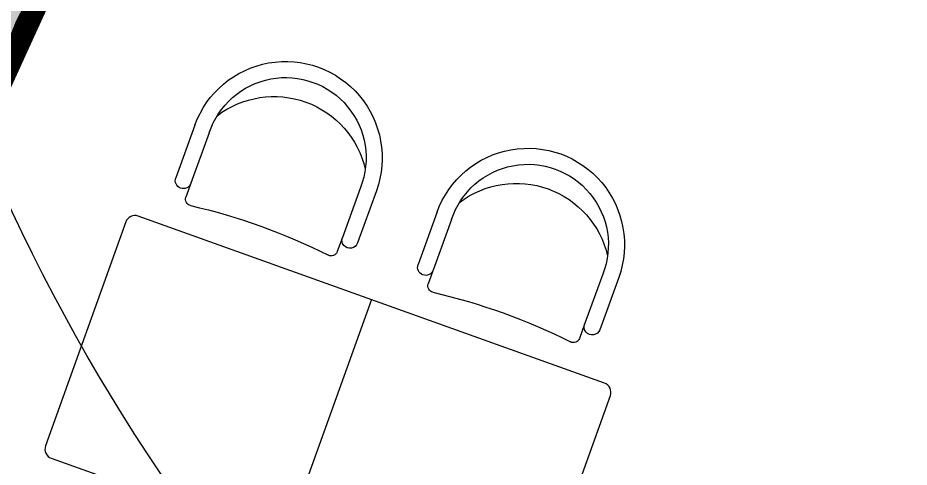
# Model space of a CAD drawing. Header units: millimetres. Extents: x -1030105 to 906887, y -616134 to 1220667.
# Drawn here: x -99860 to -97089, y 528141 to 529539 of the extents above; entities that cross this region are included whole.
import ezdxf

# ---------------------------------------------------------------- set-up
doc = ezdxf.new("R2010")
doc.units = ezdxf.units.MM
doc.header["$MEASUREMENT"] = 0
doc.linetypes.add('DASH', pattern=[0.35, 0.25, -0.1])
doc.linetypes.add('DASHED', pattern=[0.75, 0.5, -0.25])
doc.layers.add('A-Furniture', color=143, linetype='Continuous')

# ---------------------------------------------------------------- blocks, each defined once
blk = doc.blocks.new('CHẢI 2')
for p, q in [((377594.3467119084, -107800.3160565147), (377609.6990662781, -107750.6482920074)), ((377497.4982783808, -107946.2526185756), (377548.3668794337, -107779.6868767074)), ((377547.4665517815, -107953.8405953927), (377596.1753487242, -107794.3275824317)), ((378073.8289586591, -107942.1294880552), (378087.6404829195, -107897.4465998199)), ((378025.5512446858, -108100.247652636), (378073.835040912, -107942.1095972216)), ((378071.1999098666, -108121.9410872665), (378121.6435451299, -107956.7501888905))]:
    blk.add_line(p, q)
for centre, radius, start, end in [((377628.8070648382, -107756.5545929674), 20, 66.0148901254023, 162.8235700145798), ((378404.7880844283, -106012.4529850306), 1888.936081059818, 246.0148901254023, 259.8545184915585), ((377572.2711140789, -107787.0072295695), 25, 342.9734917080572, 162.9734917080572), ((378068.5324843595, -107891.5402988599), 20, 342.8235700145798, 79.85451849155857), ((378097.7392755572, -107949.4299500838), 25, 342.9732183262121, 162.9734917080572), ((377784.3490941222, -108034.0968529251), 299.999999995809, 162.9734917080572, 342.9734917080572), ((377784.3800425566, -108033.995792409), 250.1056931059935, 161.3077239489011, 344.6392594668693), ((377815.559877325, -107932.1796504127), 291.1434903122881, 195.7321343654346, 310.214849048374)]:
    blk.add_arc(centre, radius, start, end)
blk = doc.blocks.new('FUR')
at = {"layer": 'A-Furniture', "ltscale": 100}
blk.add_line((-54064.53389342119, 5365.530828965129), (-54334.36710722103, 4612.410628246609), dxfattribs=at)
at = {"layer": 'A-Furniture', "color": 8, "linetype": 'DASH', "lineweight": 9, "ltscale": 1000, "const_width": 50}
blk.add_lwpolyline([(-33574.116996225, 38198.03701352875), (-3.274180926382542e-10, 38211.88251353393), (0, 0), (-7049.126603505938, -1.164153218269348e-10, -0.3011393681377011), (-23981.73349209089, -18888.11748647457), (-49064.43265007329, -18888.11748647457, -0.06124952190979967), (-52473.9447657284, -15923.13210822688), (-52473.9447657284, -15923.13210822688, -0.127607782766149), (-56769.0085550223, -7888.247632739716), (-57047.06649999994, -6235.426486474578, -0.1924218543560013), (-53256.03130311794, 9916.925028712954), (-55726.52506250713, 11649.12232822133, -0.09220963238652186), (-52805.8425345454, 17542.93784715806, -0.09579334497253111), (-54512.04080293298, 23938.01559452759, -0.1077169431674273), (-53957.97341630229, 28268.68321032356, -0.2285839789093287), (-47025.84992466056, 33492.16687116434, 0.2045490622853214), (-42688.61020563537, 36230.61212708103, 0.1311708844373413), (-42047.51066320275, 38025.4441493589, -0.3035398224954187), (-39524.66233420366, 41042.55836063065, -0.3273425619805889)], format="xyb", close=True, dxfattribs=at)
at = {"layer": 'A-Furniture'}
blk.add_lwpolyline([(-53571.12816098487, 4370.819421973894), (-53321.53243821993, 5067.455607638578, 0.414213562373095), (-53339.65570022953, 5105.816360683064), (-54789.41208661285, 5625.245297247311, 0.414213562373095), (-54827.77283965723, 5607.122035237961), (-55077.36856242192, 4910.485849573161, 0.414213562373095), (-55059.2453004126, 4872.125096528791), (-53609.48891402896, 4352.696159964195, 0.414213562373095)], format="xyb", close=True, dxfattribs=at)
at = {"layer": 'A-Furniture', "color": 8, "linetype": 'DASH', "ltscale": 50}
blk.add_open_spline([(-56447.03599999993, -6097.049467972713), (-55194.80878073322, -4879.432741814177), (-50278.88373038909, -2284.573604768259), (-42421.47772418463, -5454.796933513135), (-32732.45049999998, -11254.02927138517), (-23301.95049999998, -9202.029271385167), (-18023.95049999998, -504.5292713851668), (-16595.45049999998, 8921.470728614833), (-19600.32320915881, 15918.27845925349), (-21321.18391267408, 18705.60147339047), (-21789.72381129679, 19344.96383619693)], degree=3, knots=[32574.7262056019, 32574.7262056019, 32574.7262056019, 32574.7262056019, 37697.74124470179, 48060.13185932349, 55585.25195803288, 69452.98974218499, 76151.42226405158, 84447.8370469563, 94470.7732435007, 98031.73488863441, 98031.73488863441, 98031.73488863441, 98031.73488863441], dxfattribs=at)
at = {"layer": 'A-Furniture', "xscale": -1, "rotation": 143.1116256986521}
for p in [(-421333.6107613638, 146167.8940186372), (-420580.4905606452, 145898.0608048376)]:
    blk.add_blockref('CHẢI 2', p, dxfattribs=at)
blk = doc.blocks.new('BỐ TRÍ LAY OUT')
at = {"layer": 'A-Furniture', "color": 3}
blk.add_blockref('FUR', (48783.7433631176, 18654.71482977469), dxfattribs=at)
blk = doc.blocks.new('KIẾN TRÚC')
h = blk.add_hatch(color=9)
h.dxf.hatch_style = 1
edge = h.paths.add_edge_path(flags=16)
edge.add_line((62281.95049999998, 27412.02927138517), (55232.82389649404, 27412.02927138505))
edge.add_arc((32545.50878812408, 30716.66293956665), 22926.72829924391, 284.53695158247865, 351.7125813344091, ccw=False)
edge.add_line((38300.21700792988, 8523.911784915952), (13217.51784992669, 8523.911784910597))
edge.add_arc((23753.10182550838, 24110.84943410289), 18813.58963585476, 227.7677182561868, 235.9442986410003, ccw=False)
edge.add_arc((7788.819823088517, 12733.3910908635), 4187.039666959467, 236.0590124962323, 322.4360737019827, ccw=False)
edge.add_arc((13873.5970987339, 18503.25729619298), 12505.26566685072, 190.8327360748526, 227.6605687844487, ccw=False)
edge.add_arc((25477.52443721271, 20792.18331255531), 24332.69085544715, 180.6832153365221, 190.991126688788, ccw=False)
edge.add_arc((3282.93561756362, 20557.21277457592), 2137.084471138149, 101.08076224722828, 181.479400931386, ccw=False)
edge.add_line((2872.204064266523, 22654.45611475036), (4986.06665855035, 23013.11448664329))
edge.add_arc((28039.69241930227, 24288.4119512235), 23088.87273861522, 153.2014320220877, 183.1663029992741, ccw=False)
edge.add_arc((10232.26976538847, 40544.64471371844), 6483.106001901682, 182.8401094538115, 244.3962742115525, ccw=False)
edge.add_arc((-6425.00274742386, 39970.86676714511), 10185.26120742048, 1.420812516492314, 26.70695635716553)
edge.add_arc((10590.58143904217, 49414.25633883046), 9292.69259551461, 144.7133172211654, 211.5754885360199, ccw=False)
edge.add_arc((-12326.15115191392, 64090.21360378864), 17935.64217367859, 328.7375359512051, 356.1899532233969)
edge.add_arc((16735.32676788772, 62308.59922571364), 11181.04393981935, 84.1243873636841, 176.9761863570094, ccw=False)
edge.add_arc((20708.98128665387, 99752.52490135818), 26473.21942281876, 263.8653720447036, 288.4869561324928)
edge.add_arc((35667.35201082098, 54479.70646712999), 21207.13938727637, 73.35106851793267, 108.03023985438841, ccw=False)
edge.add_arc((44765.46109434243, 84516.17499720305), 10177.42256554817, 252.7258710955127, 285.7130125077479)
edge.add_arc((49658.99676799333, 68415.98596348311), 6655.601145545619, 49.49953772748103, 108.7311152981473, ccw=False)
edge.add_arc((48035.04809900769, 66009.84854850778), 9545.540963997893, -2.328829575281418, 51.46764420018991, ccw=False)
edge.add_line((57572.70516659174, 65621.96975748474), (49483.50000000001, 65623.9117849106))
edge.add_line((49483.50000000001, 65623.9117849106), (62281.95049999965, 65623.9117849191))
edge.add_line((62281.95049999965, 65623.9117849191), (62281.95049999998, 27412.02927138517))
h.paths.add_polyline_path([(0, 77895.5), (64428.50000000001, 77895.5), (64428.50000000001, -0.577250000089407), (-1.792749999687658, 0.577250000089407)])

msp = doc.modelspace()

# ---------------------------------------------------------------- linework, layer by layer
at = {"color": 1, "linetype": 'DASHED', "ltscale": 1000, "const_width": 50}
msp.add_lwpolyline([(-95670.36382637039, 506057.7127576224, -0.1976179126471055), (-98776.4909959755, 504407.8530505756, -0.1933850795687879), (-101327.4665850348, 505136.2682151492, -0.1620892894414481), (-105187.3251048478, 512029.4862030041, -0.0450071005246337), (-105631.9365025142, 516378.5384931223, -0.3659412979444954), (-103906.2959357335, 518530.9561147504), (-101743.9030274843, 518897.8486090698, -0.1357393945070406), (-99338.88206733699, 530570.340333024, -0.2750178852905023), (-103021.3730096331, 536099.9135275302, 0.1107814983251507), (-104104.8374997806, 540424.9028483479, -0.3003100923854334), (-103773.2822078853, 550658.8466900261, 0.1203599662960986), (-101208.6497629923, 558774.9105705839, -0.4288681078624456), (-88898.57935298752, 569307.4033231586, 0.107847157214301), (-77675.15854412533, 570521.9329957211, -0.1524819869208155), (-65035.16077594279, 570674.3053047663, 0.1449358142641596), (-59256.79872041271, 570595.5800135372, -0.2643588036035894), (-52796.99522499467, 569353.4099046133, -0.2237263001650759), (-49205.79483340826, 561498.4697574847), (-44496.54950000049, 561500.4117849191), (-44496.54950000002, 523288.5292713851), (-51545.67610350606, 523288.5292713851, -0.3011393681377011), (-68478.28299209109, 504400.4117849106), (-93560.98215007345, 504400.4117849106, -0.03627546227429911), (-95670.36382637039, 506057.7127576224)], format="xyb", dxfattribs=at)
msp.add_lwpolyline([(-78070.66649622499, 561486.5662849139), (-44496.54950000049, 561500.4117849191), (-44496.54950000002, 523288.5292713852), (-51545.67610350606, 523288.5292713851, -0.3011393681377011), (-68478.28299209109, 504400.4117849106), (-93560.98215007345, 504400.4117849106, -0.06124952190979967), (-96970.49426572846, 507365.3971631583), (-95985.65071073879, 508253.6354169543, -0.1789094553322439), (-99393.28219433251, 517053.1027849106), (-101543.616, 517053.1027849106, -0.1924218543560013), (-97752.580803118, 533205.4543000981), (-100223.0745625073, 534937.6515996065, -0.09220963238652186), (-97302.3920345456, 540831.4671185432, -0.09579334497253111), (-99008.59030293307, 547226.5448659128, -0.1077169431674273), (-98454.52291630238, 551557.2124817087, -0.2285839789093287), (-91522.39942466054, 556780.6961425495, 0.2045490622853214), (-87185.15970563545, 559519.1413984662, 0.1311708844373413), (-86544.06016320275, 561313.9734207441, -0.3035398224954187), (-84021.21183420374, 564331.0876320158, -0.3273425619805889)], format="xyb", close=True, dxfattribs=at)
at = {"color": 3}
msp.add_circle((-94489.74203751009, 531446.3024138749), 5942.613100312441, dxfattribs=at)

# ---------------------------------------------------------------- block references
for name, p in [('KIẾN TRÚC', (-106778.5, 495876.5)), ('BỐ TRÍ LAY OUT', (-93480.29286311776, 504642.1131132607))]:
    msp.add_blockref(name, p, dxfattribs=at)

doc.saveas('drawing.dxf')
